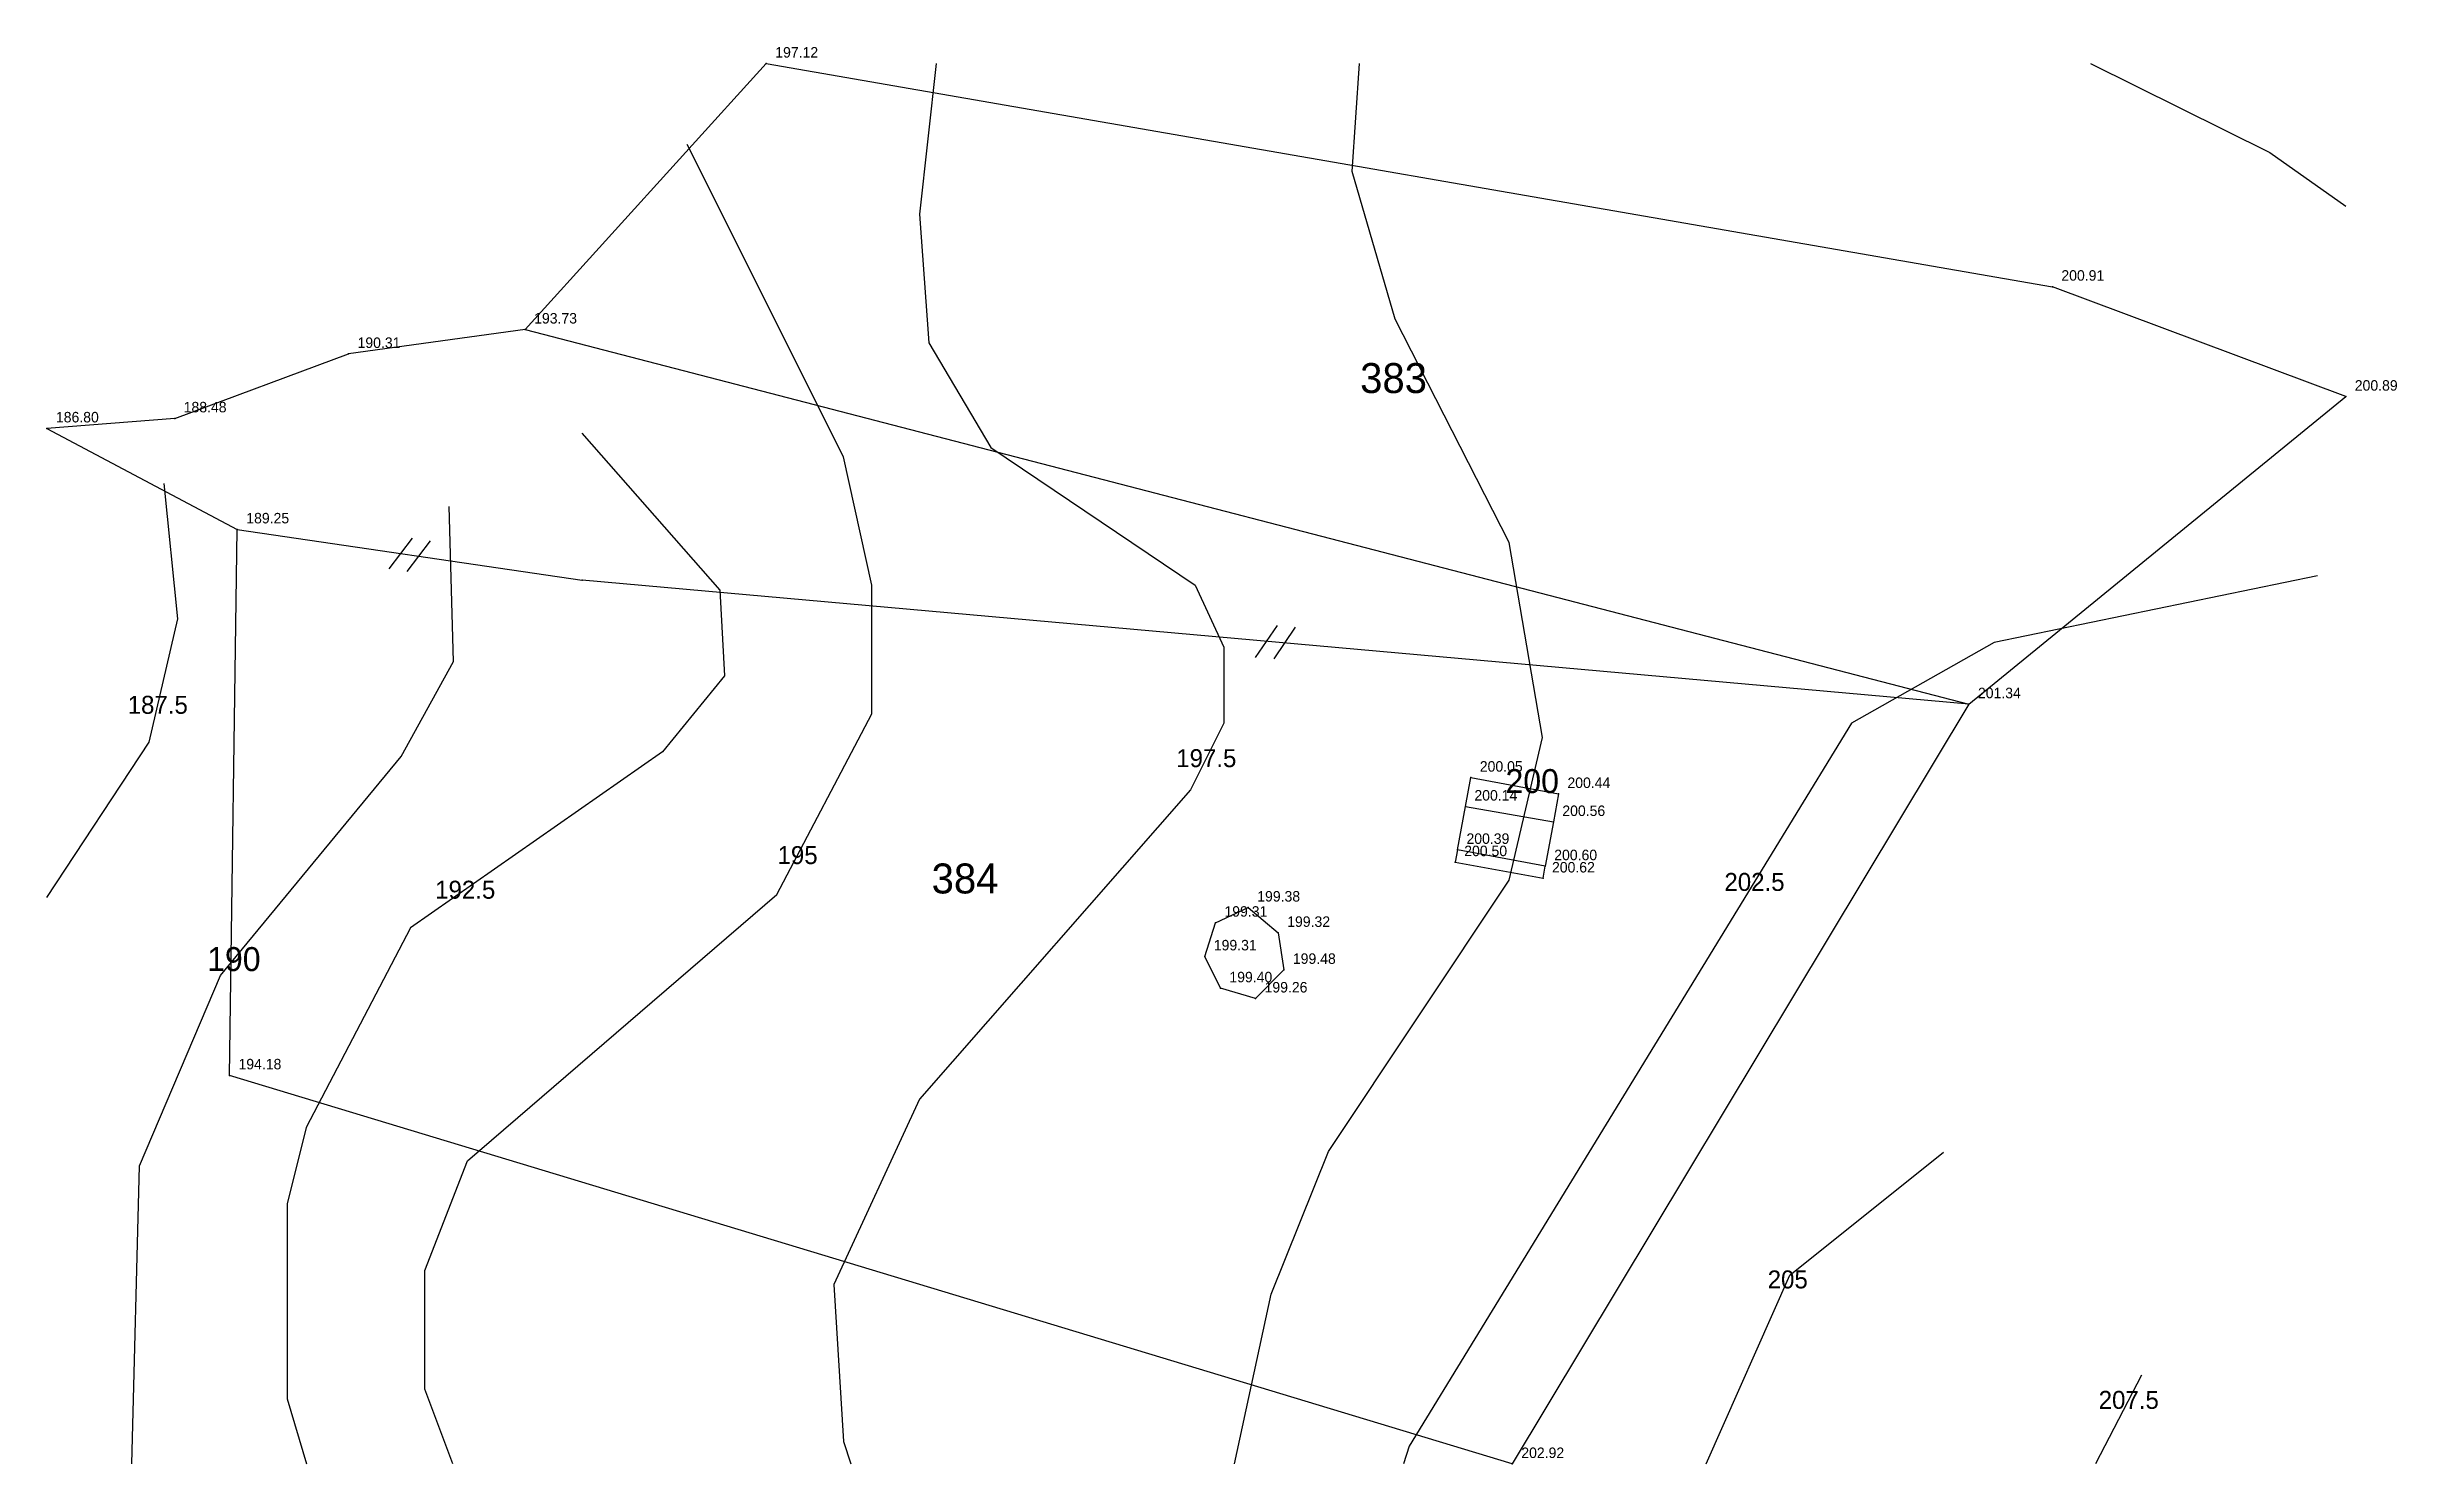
# Model space of a CAD drawing. Header units: metres. Extents: x 591207 to 591364, y 245306 to 245401.
import ezdxf
from ezdxf.enums import TextEntityAlignment as Align

# ---------------------------------------------------------------- set-up
doc = ezdxf.new("R2010")
doc.units = ezdxf.units.M
for name, color, linetype in [('ALAPSZINTVONAL', 40, 'Continuous'), ('Előzetes földrészlet vonal', 1, 'Continuous'), ('FOSZINTVONAL', 30, 'Continuous'), ('Földrészlet határ', 100, 'Continuous'), ('Gazdasági és melléképület', 110, 'Continuous'), ('Helyrajziszám', 100, 'Continuous'), ('Megszűnő földrészlet vonal', 145, 'Continuous'), ('Pontok', 7, 'Continuous'), ('SZINTEZESI_PONT_FELIRAT', 8, 'Continuous'), ('SZINTVONAL_FELIRAT', 30, 'Continuous'), ('Épület tartozék (lépcső_ terasz_ rámpa)', 111, 'Continuous')]:
    doc.layers.add(name, color=color, linetype=linetype)

msp = doc.modelspace()

# ---------------------------------------------------------------- linework, layer by layer
at = {"layer": 'ALAPSZINTVONAL'}
for points, elevation in [([(591266.77, 245399.7), (591265.66, 245389.64), (591266.29, 245381.07), (591270.42, 245374.08), (591284.07, 245364.88), (591285.98, 245360.75), (591285.98, 245355.67), (591283.75, 245351.22), (591265.66, 245330.58), (591259.94, 245318.2), (591260.58, 245307.73), (591261.08, 245306.23)], 197.5), ([(591234.5, 245306.23), (591232.64, 245311.22), (591232.64, 245319.15), (591235.49, 245326.46), (591256.13, 245344.24), (591262.48, 245356.3), (591262.48, 245364.88), (591260.58, 245373.45), (591250.15, 245394.29)], 195), ([(591243.11, 245375.04), (591252.32, 245364.56), (591252.64, 245358.84), (591248.51, 245353.76), (591231.68, 245342.02), (591224.7, 245328.68), (591223.43, 245323.6), (591223.43, 245310.58), (591224.72, 245306.23)], 192.5), ([(591207.4, 245344.04), (591214.22, 245354.4), (591216.13, 245362.65), (591215.22, 245371.68)], 187.5), ([(591359, 245365.51), (591337.41, 245361.07), (591327.89, 245355.67), (591298.36, 245307.41), (591297.97, 245306.23)], 202.5), ([(591318.19, 245306.23), (591323.76, 245318.84), (591334.03, 245327.05)], 205), ([(591347.25, 245312.17), (591344.19, 245306.23)], 207.5)]:
    msp.add_lwpolyline(points, dxfattribs=dict(at, elevation=elevation))
at = {"layer": 'Előzetes földrészlet vonal'}
msp.add_line((591239.33, 245381.95, 193.73), (591335.73, 245356.94, 201.34), dxfattribs=at)
at = {"layer": 'FOSZINTVONAL'}
for points, elevation in [([(591286.7, 245306.23), (591289.15, 245317.57), (591292.96, 245327.09), (591305.03, 245345.19), (591307.25, 245354.71), (591305.03, 245367.73), (591297.41, 245382.65), (591294.55, 245392.5), (591295.04, 245399.7)], 200), ([(591343.84, 245399.7), (591355.83, 245393.77), (591360.89, 245390.19)], 200), ([(591213.07, 245306.23), (591213.59, 245326.14), (591218.98, 245338.84), (591231.05, 245353.45), (591234.54, 245359.8), (591234.25, 245370.14)], 190)]:
    msp.add_lwpolyline(points, dxfattribs=dict(at, elevation=elevation))
at = {"layer": 'Földrészlet határ'}
for p, q in [((591239.33, 245381.95, 193.73), (591255.43, 245399.7, 197.12)), ((591255.43, 245399.7, 197.12), (591341.3, 245384.81, 200.91)), ((591360.89, 245377.47, 200.89), (591341.3, 245384.81, 200.91)), ((591239.33, 245381.95, 193.73), (591227.54, 245380.32, 190.31)), ((591215.93, 245376.02, 188.48), (591227.54, 245380.32, 190.31)), ((591335.73, 245356.94, 201.34), (591360.89, 245377.47, 200.89)), ((591215.93, 245376.02, 188.48), (591207.4, 245375.35, 186.8)), ((591207.4, 245375.35, 186.8), (591220.11, 245368.61, 189.25)), ((591219.59, 245332.17, 194.18), (591220.11, 245368.61, 189.25)), ((591335.73, 245356.94, 201.34), (591305.24, 245306.23, 202.92)), ((591305.24, 245306.23, 202.92), (591219.59, 245332.17, 194.18))]:
    msp.add_line(p, q, dxfattribs=at)
at = {"layer": 'Gazdasági és melléképület'}
for p, q in [((591301.58, 245347.22, 200.39), (591302.11, 245350.11, 200.14)), ((591302.11, 245350.11, 200.14), (591307.98, 245349.08, 200.56)), ((591307.98, 245349.08, 200.56), (591307.44, 245346.13, 200.6)), ((591307.44, 245346.13, 200.6), (591301.58, 245347.22, 200.39)), ((591285.42, 245342.36, 199.31), (591287.61, 245343.37, 199.38)), ((591287.61, 245343.37, 199.38), (591289.61, 245341.68, 199.32)), ((591284.71, 245340.11, 199.31), (591285.42, 245342.36, 199.31)), ((591289.61, 245341.68, 199.32), (591289.99, 245339.21, 199.48)), ((591285.76, 245337.98, 199.4), (591284.71, 245340.11, 199.31)), ((591288.1, 245337.3, 199.26), (591285.76, 245337.98, 199.4)), ((591289.99, 245339.21, 199.48), (591288.1, 245337.3, 199.26))]:
    msp.add_line(p, q, dxfattribs=at)
at = {"layer": 'Megszűnő földrészlet vonal'}
for p, q in [((591220.11, 245368.61, 189.25), (591243.13, 245365.21)), ((591231.78, 245368.02), (591230.22, 245365.98)), ((591231.45, 245365.8), (591233.02, 245367.84)), ((591335.73, 245356.94, 201.34), (591243.13, 245365.21)), ((591289.53, 245362.19), (591288.08, 245360.07)), ((591289.33, 245359.96), (591290.77, 245362.08))]:
    msp.add_line(p, q, dxfattribs=at)
at = {"layer": 'Pontok'}
for p in [(591255.43, 245399.7, 197.12), (591341.3, 245384.81, 200.91), (591239.33, 245381.95, 193.73), (591227.54, 245380.32, 190.31), (591360.89, 245377.47, 200.89), (591215.93, 245376.02, 188.48), (591207.4, 245375.35, 186.8), (591220.11, 245368.61, 189.25), (591243.13, 245365.21), (591335.73, 245356.94, 201.34), (591302.47, 245352.04, 200.05), (591308.32, 245350.95, 200.44), (591302.11, 245350.11, 200.14), (591307.98, 245349.08, 200.56), (591301.58, 245347.22, 200.39), (591301.43, 245346.4, 200.5), (591307.44, 245346.13, 200.6), (591307.29, 245345.32, 200.62), (591287.61, 245343.37, 199.38), (591285.42, 245342.36, 199.31), (591289.61, 245341.68, 199.32), (591284.71, 245340.11, 199.31), (591285.76, 245337.98, 199.4), (591289.99, 245339.21, 199.48), (591288.1, 245337.3, 199.26), (591219.59, 245332.17, 194.18), (591305.24, 245306.23, 202.92)]:
    msp.add_point(p, dxfattribs=at)
at = {"layer": 'Épület tartozék (lépcső_ terasz_ rámpa)'}
for p, q in [((591302.11, 245350.11, 200.14), (591302.47, 245352.04, 200.05)), ((591302.47, 245352.04, 200.05), (591308.32, 245350.95, 200.44)), ((591308.32, 245350.95, 200.44), (591307.98, 245349.08, 200.56)), ((591301.58, 245347.22, 200.39), (591301.43, 245346.4, 200.5)), ((591301.43, 245346.4, 200.5), (591307.29, 245345.32, 200.62)), ((591307.29, 245345.32, 200.62), (591307.44, 245346.13, 200.6))]:
    msp.add_line(p, q, dxfattribs=at)

# ---------------------------------------------------------------- texts
at = {"layer": 'Helyrajziszám'}
for s, p in [('383', (591295.08, 245377.71)), ('384', (591266.47, 245344.31))]:
    msp.add_text(s, height=2, dxfattribs=at).set_placement(p)
at = {"layer": 'SZINTEZESI_PONT_FELIRAT'}
for s, p in [('197.12', (591256.03, 245400.1)), ('200.91', (591341.9, 245385.21)), ('193.73', (591239.93, 245382.35)), ('190.31', (591228.14, 245380.72)), ('200.89', (591361.49, 245377.87)), ('188.48', (591216.53, 245376.42)), ('186.80', (591208, 245375.75)), ('189.25', (591220.71, 245369.01)), ('201.34', (591336.33, 245357.34)), ('200.05', (591303.07, 245352.44)), ('200.44', (591308.92, 245351.35)), ('200.14', (591302.71, 245350.51)), ('200.56', (591308.58, 245349.48)), ('200.50', (591302.03, 245346.8)), ('200.39', (591302.18, 245347.62)), ('200.60', (591308.04, 245346.53)), ('200.62', (591307.89, 245345.71)), ('199.38', (591288.21, 245343.77)), ('199.31', (591286.02, 245342.76)), ('199.32', (591290.21, 245342.08)), ('199.31', (591285.31, 245340.51)), ('199.48', (591290.59, 245339.61)), ('199.40', (591286.35, 245338.38)), ('199.26', (591288.7, 245337.7)), ('194.18', (591220.19, 245332.57)), ('202.92', (591305.84, 245306.63))]:
    msp.add_text(s, height=0.7, dxfattribs=at).set_placement(p)
at = {"layer": 'SZINTVONAL_FELIRAT', "color": 40}
for s, p in [('187.5', (591214.8, 245356.9)), ('197.5', (591284.81, 245353.34)), ('195', (591257.52, 245346.87)), ('202.5', (591321.41, 245345.08)), ('192.5', (591235.33, 245344.56)), ('205', (591323.63, 245318.55)), ('207.5', (591346.4, 245310.51))]:
    msp.add_text(s, height=1.2, dxfattribs=at).set_placement(p, align=Align.MIDDLE_CENTER)
at = {"layer": 'SZINTVONAL_FELIRAT', "color": 30}
for s, p in [('200', (591306.57, 245351.81)), ('190', (591219.88, 245339.93))]:
    msp.add_text(s, height=1.6, dxfattribs=at).set_placement(p, align=Align.MIDDLE_CENTER)

doc.saveas('drawing.dxf')
